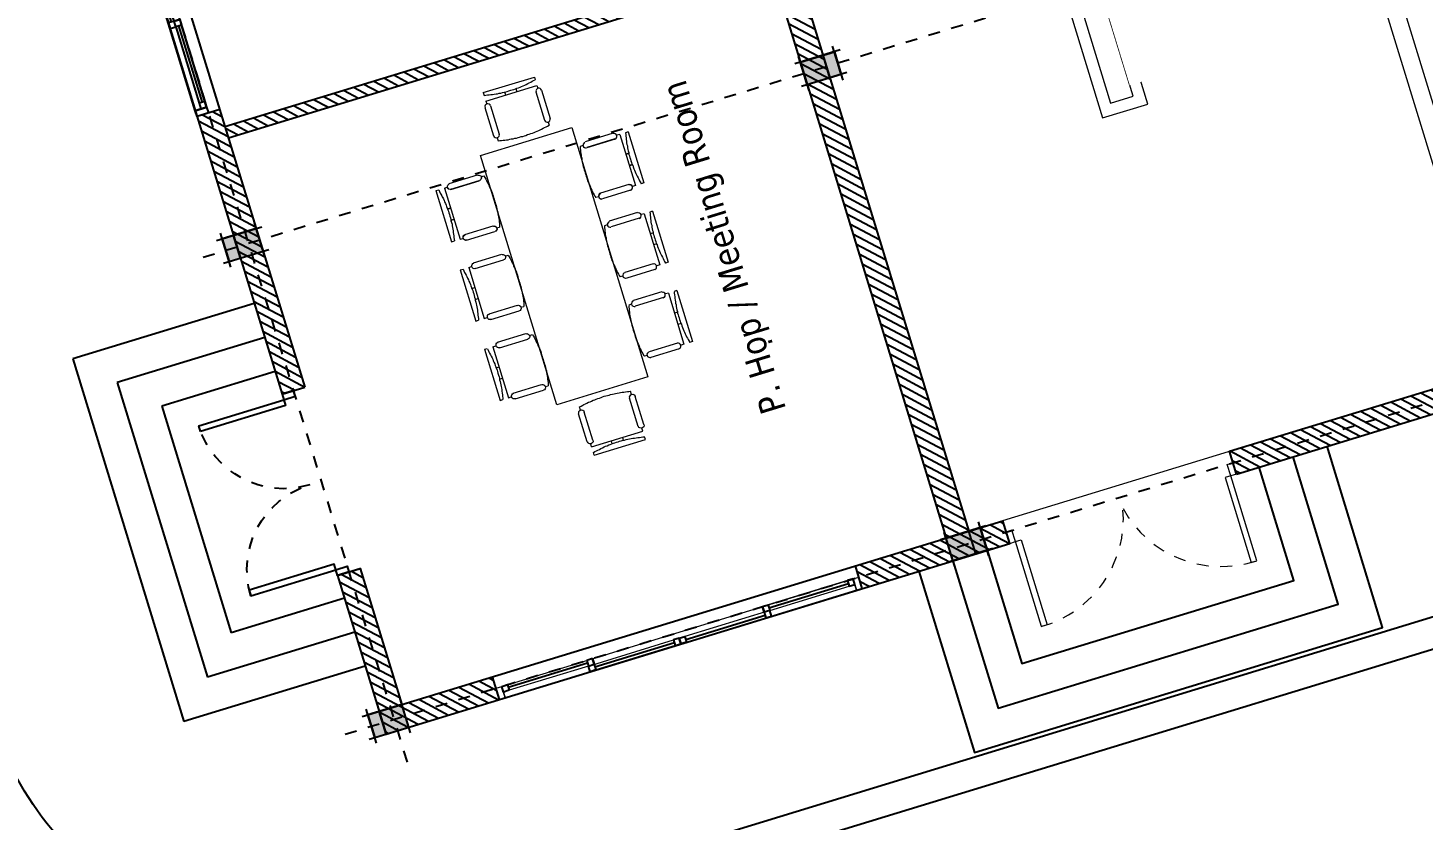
# Model space of a CAD drawing. Header units: inches. Extents: x 543393 to 2689207, y 1841861 to 9121372.
# Drawn here: x 547517.12 to 547528.89, y 1841939.28 to 1841945.97 of the extents above; entities that cross this region are included whole.
import ezdxf
from ezdxf.enums import TextEntityAlignment as Align

# ---------------------------------------------------------------- set-up
doc = ezdxf.new("R2010")
doc.units = ezdxf.units.IN
doc.header["$MEASUREMENT"] = 0
doc.set_wipeout_variables(frame=1)
doc.linetypes.add('02 Xref HH1 MBXD$0$HIDDEN', pattern=[0.375, 0.25, -0.125])
doc.linetypes.add('ACAD_ISO04W100', pattern=[30, 24, -3, 0, -3])
for name, color, linetype in [('02 Xref HH1 MBXD$0$0.0', 4, 'Continuous'), ('02 Xref HH1 MBXD$0$02', 8, 'Continuous'), ('02 Xref HH1 NDK$0$Nha_cot', 5, 'Continuous'), ('CENTER', 8, 'ACAD_ISO04W100'), ('Duong', 4, 'Continuous'), ('Giai doan nay (muong cap)', 9, 'Continuous'), ('MBXD$0$Noi_that', 7, 'Continuous')]:
    doc.layers.add(name, color=color, linetype=linetype)
for name, color, linetype, lineweight in [('02 Xref HH1 NDK$0$00', 11, 'Continuous', 25), ('02 Xref HH1 NDK$0$Tu bang', 1, 'Continuous', 20), ('Kich thuoc', 8, 'Continuous', 18), ('TEXT_Phong', 1, 'Continuous', 20)]:
    doc.layers.add(name, color=color, linetype=linetype, lineweight=lineweight)
doc.styles.add('Tahoma-R', font='tahoma.ttf')
pattern_1 = [(315, (239317.244, 83643.52), (44.19417, 44.19417), [])]

# ---------------------------------------------------------------- blocks, each defined once
blk = doc.blocks.new('02 Xref HH1 MBXD$0$XRF-HH1-NDK$0$A$C36057a99')
h = blk.add_hatch(color=256)
h.dxf.hatch_style = 1
h.paths.add_polyline_path([(-100, 0), (100, 0), (100, 300), (-100, 300)])
blk.add_lwpolyline([(-100, 0), (100, 0), (100, 300), (-100, 300)], close=True)
blk = doc.blocks.new('02 Xref HH1 MBXD$0$CD-1600')
at = {"color": 3}
for points in [[(0, -100), (50, -100), (50, 0), (0, 0)], [(1600, -100), (1550, -100), (1550, 0), (1600, 0)]]:
    blk.add_lwpolyline(points, close=True, dxfattribs=at)
at = {"color": 8}
for points in [[(100, -850), (50, -850), (50, -100), (100, -100)], [(1500, -850), (1550, -850), (1550, -100), (1500, -100)]]:
    blk.add_lwpolyline(points, close=True, dxfattribs=at)
at = {"color": 8, "linetype": '02 Xref HH1 MBXD$0$HIDDEN'}
for centre, start, end in [((50, -100), 270, 0), ((1550, -100), 180, 270)]:
    blk.add_arc(centre, 750, start, end, dxfattribs=at)
blk = doc.blocks.new('sdsadsadasd')
at = {"layer": '02 Xref HH1 MBXD$0$0.0'}
for p, q in [((-50, 50), (-50, -150)), ((1550, 50), (1550, -150))]:
    blk.add_line(p, q, dxfattribs=at)
at = {"layer": '02 Xref HH1 MBXD$0$0.0', "xscale": -1, "rotation": 180}
blk.add_blockref('02 Xref HH1 MBXD$0$CD-1600', (-50, -50), dxfattribs=at)
blk = doc.blocks.new('02 Xref HH1 MBXD$0$CS-1600')
at = {"color": 8, "lineweight": 25}
for p, q in [((100, -50), (50, -50)), ((50, -50), (50, -100)), ((50, -50), (50, -100)), ((50, -100), (100, -100)), ((100, -100), (100, -50)), ((775, -74.6), (100, -74.6)), ((825, 0), (775, 0)), ((775, 0), (775, -50)), ((775, 0), (775, -50)), ((775, -100), (775, -50)), ((775, -50), (825, -50)), ((775, -50), (825, -50)), ((825, -100), (775, -100)), ((825, -50), (825, 0)), ((1500, -24.6), (825, -24.6)), ((825, -50), (825, -100)), ((825, -100), (825, -50)), ((1500, -50), (1500, 0)), ((1500, 0), (1550, 0)), ((1550, -50), (1500, -50)), ((1550, 0), (1550, -50)), ((1550, -50), (1550, 0))]:
    blk.add_line(p, q, dxfattribs=at)
at = {"color": 8}
for p, q in [((775, -50), (100, -50)), ((100, -100), (775, -100)), ((775, -50), (1500, -50)), ((1500, 0), (825, 0))]:
    blk.add_line(p, q, dxfattribs=at)
at = {"color": 3}
for points in [[(50, -100), (0, -100), (0, 0), (50, 0)], [(1550, -100), (50, -100), (50, 0), (1550, 0)], [(1600, -100), (1550, -100), (1550, 0), (1600, 0)]]:
    blk.add_lwpolyline(points, close=True, dxfattribs=at)
blk.add_point((0, 0))
blk = doc.blocks.new('02 Xref HH1 NDK$0$333')
at = {"layer": '02 Xref HH1 NDK$0$Nha_cot'}
h = blk.add_hatch(color=256, dxfattribs=at)
h.paths.add_polyline_path([(-100, 100), (-100, 0), (100, 0), (100, 100)])
h.paths.add_polyline_path([(100, -200), (100, 0), (-100, 0), (-100, -200)])
for p, q in [((-100, 150), (-100, -250)), ((100, 150), (100, -250)), ((150, 100), (-150, 100)), ((100, 100), (-100, 100)), ((100, 0), (-100, 0)), ((150, -200), (-150, -200))]:
    blk.add_line(p, q, dxfattribs=at)
blk = doc.blocks.new('02 Xref HH1 NDK$0$khung')
at = {"layer": '02 Xref HH1 NDK$0$Nha_cot', "extrusion": (0, 0, -1), "zscale": -1}
for p in [(-100, -150), (-4300, -150)]:
    blk.add_blockref('02 Xref HH1 NDK$0$333', p, dxfattribs=at)
at = {"layer": '02 Xref HH1 NDK$0$Nha_cot', "rotation": 180}
for p in [(100, -5350), (4300, -5350)]:
    blk.add_blockref('02 Xref HH1 NDK$0$333', p, dxfattribs=at)
blk = doc.blocks.new('NDK1')
at = {"layer": '02 Xref HH1 MBXD$0$02'}
h = blk.add_hatch(dxfattribs=at)
h.set_pattern_fill('ANSI31', color=256, scale=500, angle=-90)
h.set_pattern_definition(pattern_1)
h.paths.add_polyline_path([(239217, 82744), (239417, 82744), (239417, 83544), (243117, 83543), (243117, 83743), (239217, 83744)])
h.paths.add_polyline_path([(239217, 78544), (239417, 78544), (239417, 80344), (239217, 80344)])
h.paths.add_polyline_path([(239217, 74344), (239417, 74344), (239417, 76144), (239217, 76144)])
h.paths.add_polyline_path([(239217, 70144), (239417, 70144), (239417, 71944), (239217, 71944)])
h.paths.add_polyline_path([(239217, 65944), (239417, 65944), (239417, 67744), (239217, 67744)])
h.paths.add_polyline_path([(239217, 61744), (239417, 61744), (239417, 63544), (239217, 63544)])
h.paths.add_polyline_path([(241617, 54144), (241617, 54344), (239417, 54344), (239417, 59344), (239217, 59344), (239217, 54144)])
h.paths.add_polyline_path([(245717, 54244), (245717, 54344), (243217, 54344), (243217, 54144), (245767, 54144), (245767, 54244)])
h = blk.add_hatch(dxfattribs=at)
h.set_pattern_fill('ANSI31', color=256, scale=500, angle=-90)
h.set_pattern_definition(pattern_1)
h.paths.add_polyline_path([(246417, 83544), (246417, 83744), (245117, 83744), (245117, 83544)])
h = blk.add_hatch(dxfattribs=at)
h.set_pattern_fill('ANSI31', color=256, scale=500, angle=-90)
h.set_pattern_definition(pattern_1)
h.paths.add_polyline_path([(250617, 82344), (250617, 83744), (249617, 83744), (249617, 83544), (250417, 83544), (250417, 82344)])
h = blk.add_hatch(dxfattribs=at)
h.set_pattern_fill('ANSI31', color=256, scale=500, angle=-90)
h.set_pattern_definition(pattern_1)
h.paths.add_polyline_path([(245417, 76644), (245617, 76644), (245617, 83544), (245417, 83544)])
h = blk.add_hatch(dxfattribs=at)
h.set_pattern_fill('ANSI31', color=256, scale=500, angle=-90)
h.set_pattern_definition(pattern_1)
h.paths.add_polyline_path([(250617, 78293), (250617, 80744), (250417, 80744), (250417, 78293)])
h = blk.add_hatch(dxfattribs=at)
h.set_pattern_fill('ANSI31', color=256, scale=500, angle=-90)
h.set_pattern_definition([(315, (245617.244, 78543.52), (44.1942, 44.1942), [])])
h.paths.add_polyline_path([(250417, 78444), (250417, 78544), (245617, 78544), (245617, 78444)])
at = {"color": 8, "lineweight": 25}
for p, q in [((246517, 83694), (246467, 83694)), ((246467, 83694), (246467, 83644)), ((246467, 83694), (246467, 83644)), ((246517, 83644), (246517, 83694)), ((247217, 83669), (246517, 83669)), ((247267, 83744), (247217, 83744)), ((247217, 83744), (247217, 83694)), ((247217, 83744), (247217, 83694)), ((247217, 83644), (247217, 83694)), ((247217, 83694), (247267, 83694)), ((247217, 83694), (247267, 83694)), ((247267, 83694), (247267, 83744)), ((247967, 83719), (247267, 83719)), ((247267, 83694), (247267, 83644)), ((247267, 83644), (247267, 83694)), ((247967, 83694), (247967, 83744)), ((247967, 83744), (248017, 83744)), ((248017, 83694), (247967, 83694)), ((248017, 83744), (248017, 83694)), ((248017, 83694), (248017, 83744)), ((248067, 83744), (248017, 83744)), ((248017, 83744), (248017, 83694)), ((248017, 83694), (248017, 83744)), ((248017, 83694), (248067, 83694)), ((248067, 83694), (248067, 83744)), ((248067, 83719), (248767, 83719)), ((248767, 83694), (248767, 83744)), ((248767, 83744), (248817, 83744)), ((248817, 83694), (248767, 83694)), ((248767, 83694), (248767, 83644)), ((248767, 83644), (248767, 83694)), ((248817, 83694), (248767, 83694)), ((248817, 83744), (248817, 83694)), ((248817, 83744), (248817, 83694)), ((248817, 83644), (248817, 83694)), ((248817, 83669), (249517, 83669)), ((249517, 83644), (249517, 83694)), ((249517, 83694), (249567, 83694)), ((249567, 83694), (249567, 83644)), ((249567, 83694), (249567, 83644)), ((246467, 83644), (246517, 83644)), ((247267, 83644), (247217, 83644)), ((248767, 83644), (248817, 83644)), ((249567, 83644), (249517, 83644))]:
    blk.add_line(p, q, dxfattribs=at)
at = {"color": 8}
for p, q in [((247217, 83694), (246517, 83694)), ((247217, 83694), (247967, 83694)), ((247967, 83744), (247267, 83744)), ((248067, 83744), (248767, 83744)), ((248817, 83694), (248067, 83694)), ((248817, 83694), (249517, 83694)), ((246517, 83644), (247217, 83644))]:
    blk.add_line(p, q, dxfattribs=at)
for points in [[(243217, 84494), (243167, 84494), (243167, 83744), (243217, 83744)], [(245017, 84494), (245067, 84494), (245067, 83744), (245017, 83744)]]:
    blk.add_lwpolyline(points, close=True, dxfattribs=at)
at = {"color": 3}
for points in [[(243117, 83744), (243167, 83744), (243167, 83644), (243117, 83644)], [(245117, 83744), (245067, 83744), (245067, 83644), (245117, 83644)], [(246467, 83644), (246417, 83644), (246417, 83744), (246467, 83744)], [(249567, 83644), (246467, 83644), (246467, 83744), (249567, 83744)], [(249617, 83644), (249567, 83644), (249567, 83744), (249617, 83744)]]:
    blk.add_lwpolyline(points, close=True, dxfattribs=at)
for points in [[(242917, 80540), (242917, 71142), (243317, 71142), (243317, 80540)], [(243017, 80440), (243017, 71242), (243217, 71242), (243217, 80440)]]:
    blk.add_lwpolyline(points, close=True)
at = {"color": 8, "linetype": '02 Xref HH1 MBXD$0$HIDDEN'}
for centre, start, end in [((243194, 83550), 11.8101, 91.6095), ((245041, 83550), 88.3905, 168.1899)]:
    blk.add_arc(centre, 943, start, end, dxfattribs=at)
blk.add_point((246417, 83744))
at = {"layer": '02 Xref HH1 MBXD$0$0.0'}
for p, q in [((243117, 83744), (239217, 83744)), ((250617, 83744), (245117, 83744)), ((246417, 83744), (246417, 83544)), ((249617, 83744), (249617, 83544)), ((250617, 82344), (250617, 83744)), ((250417, 83544), (245117, 83544)), ((245417, 76644), (245417, 83544)), ((245617, 76644), (245617, 83544)), ((250417, 82344), (250417, 83544)), ((250617, 83144), (252217, 83144)), ((252217, 79944), (252217, 83144)), ((250617, 82844), (251917, 82844)), ((251917, 80244), (251917, 82844)), ((250617, 82544), (251617, 82544)), ((251617, 80544), (251617, 82544)), ((250612, 82344), (250412, 82344)), ((250417, 76544), (250417, 80744)), ((250617, 73944), (250617, 80744)), ((250617, 80544), (251617, 80544)), ((250617, 80244), (251917, 80244)), ((250617, 79944), (252217, 79944)), ((250417, 78544), (245617, 78544)), ((250417, 78444), (245617, 78444)), ((250417, 78293), (250617, 78293))]:
    blk.add_line(p, q, dxfattribs=at)
for points in [[(245917, 83744), (245917, 85344), (242317, 85344), (242317, 83744)], [(245617, 83744), (245617, 85044), (242617, 85044), (242617, 83744)], [(245317, 83744), (245317, 84744), (242917, 84744), (242917, 83744)], [(243117, 83744), (243117, 83543), (239417, 83544)], [(245117, 83744), (245117, 83544)]]:
    blk.add_lwpolyline(points, dxfattribs=at)
at = {"layer": 'CENTER', "color": 8, "ltscale": 0.015}
for p, q in [((250517, 53723), (250517, 84104)), ((250949, 83644), (238709, 83644))]:
    blk.add_line(p, q, dxfattribs=at)
at = {"layer": 'Giai doan nay (muong cap)', "lineweight": 15}
for p, q in [((239417, 83544), (250417, 83544)), ((240617, 83544), (240617, 71142)), ((240767, 83544), (240767, 71142))]:
    blk.add_line(p, q, dxfattribs=at)
at = {"layer": 'MBXD$0$Noi_that', "lineweight": 13}
for points in [[(247774, 81883), (247776, 81893), (247781, 81900), (247789, 81905), (247799, 81908), (247806, 81905), (247814, 81900), (247821, 81893), (247821, 81883)], [(247799, 82008), (247799, 81983)], [(248250, 82008), (247799, 82008)], [(248250, 81983), (248235, 81980), (248220, 81978), (248208, 81975), (248193, 81973), (248180, 81970), (248165, 81968), (248150, 81965), (248138, 81963), (248123, 81963), (248108, 81960), (248095, 81960), (248080, 81960), (248066, 81958), (248053, 81958), (248038, 81958), (248023, 81958), (248011, 81958), (247996, 81958), (247981, 81958), (247968, 81960), (247953, 81960), (247938, 81960), (247926, 81963), (247911, 81963), (247896, 81965), (247884, 81968), (247869, 81970), (247854, 81973), (247841, 81975), (247826, 81978), (247814, 81980), (247799, 81983)], [(248250, 81933), (247799, 81933)], [(247799, 81933), (247799, 81908)], [(247976, 81960), (247976, 81933)], [(248076, 81960), (248076, 81933)], [(248225, 81883), (248225, 81893), (248230, 81900), (248240, 81905), (248247, 81908), (248257, 81905), (248265, 81900), (248270, 81893), (248272, 81883)], [(248250, 82008), (248250, 81983)], [(248250, 81933), (248250, 81908)], [(247774, 81883), (247774, 81634)], [(247824, 81883), (247824, 81634)], [(248225, 81883), (248225, 81634)], [(248275, 81883), (248275, 81634)], [(247821, 81634), (247821, 81624), (247814, 81616), (247806, 81611), (247799, 81609), (247789, 81611), (247781, 81616), (247776, 81624), (247774, 81634)], [(247799, 81609), (247799, 81581)], [(248250, 81581), (248235, 81579), (248220, 81576), (248208, 81574), (248193, 81571), (248180, 81569), (248165, 81566), (248150, 81566), (248138, 81564), (248123, 81561), (248108, 81561), (248095, 81559), (248080, 81559), (248066, 81559), (248053, 81559), (248038, 81556), (248023, 81556), (248011, 81556), (247996, 81559), (247981, 81559), (247968, 81559), (247953, 81559), (247938, 81561), (247926, 81561), (247911, 81564), (247896, 81566), (247884, 81566), (247869, 81569), (247854, 81571), (247841, 81574), (247826, 81576), (247814, 81579), (247799, 81581)], [(248272, 81634), (248270, 81624), (248265, 81616), (248257, 81611), (248247, 81609), (248240, 81611), (248230, 81616), (248225, 81624), (248225, 81634)], [(248250, 81609), (248250, 81581)], [(247623, 81508), (248426, 81508), (248426, 79308), (247623, 79308), (247623, 81508)], [(247177, 81333), (247202, 81333)], [(247177, 80882), (247177, 81333)], [(247202, 80885), (247204, 80897), (247207, 80912), (247209, 80927), (247212, 80940), (247214, 80955), (247217, 80970), (247219, 80982), (247219, 80997), (247222, 81009), (247224, 81024), (247224, 81039), (247224, 81052), (247227, 81067), (247227, 81082), (247227, 81094), (247227, 81109), (247227, 81124), (247227, 81139), (247227, 81151), (247224, 81166), (247224, 81181), (247224, 81194), (247222, 81209), (247219, 81224), (247219, 81236), (247217, 81251), (247214, 81264), (247212, 81279), (247209, 81294), (247207, 81306), (247204, 81321), (247202, 81333)], [(247252, 80882), (247252, 81333)], [(247252, 81333), (247277, 81333)], [(247304, 81358), (247294, 81356), (247287, 81351), (247282, 81343), (247279, 81333), (247282, 81323), (247287, 81316), (247294, 81311), (247304, 81308)], [(247302, 81358), (247551, 81358)], [(247553, 81308), (247561, 81311), (247568, 81316), (247576, 81323), (247576, 81333), (247576, 81343), (247568, 81351), (247561, 81356), (247553, 81358)], [(247576, 81333), (247601, 81333)], [(247601, 80885), (247606, 80897), (247608, 80912), (247611, 80927), (247613, 80940), (247616, 80955), (247618, 80970), (247618, 80982), (247621, 80997), (247623, 81009), (247623, 81024), (247626, 81039), (247626, 81052), (247626, 81067), (247626, 81082), (247626, 81094), (247626, 81109), (247626, 81124), (247626, 81139), (247626, 81151), (247626, 81166), (247626, 81181), (247623, 81194), (247623, 81209), (247621, 81224), (247618, 81236), (247618, 81251), (247616, 81264), (247613, 81279), (247611, 81294), (247608, 81306), (247606, 81321), (247601, 81333)], [(248451, 80885), (248446, 80897), (248443, 80912), (248441, 80927), (248438, 80940), (248436, 80955), (248433, 80970), (248433, 80982), (248431, 80997), (248428, 81009), (248428, 81024), (248426, 81039), (248426, 81052), (248426, 81067), (248426, 81082), (248426, 81094), (248426, 81109), (248426, 81124), (248426, 81139), (248426, 81151), (248426, 81166), (248426, 81181), (248428, 81194), (248428, 81209), (248431, 81224), (248433, 81236), (248433, 81251), (248436, 81264), (248438, 81279), (248441, 81294), (248443, 81306), (248446, 81321), (248451, 81333)], [(248476, 81333), (248451, 81333)], [(248498, 81308), (248490, 81311), (248483, 81316), (248476, 81323), (248476, 81333), (248476, 81343), (248483, 81351), (248490, 81356), (248498, 81358)], [(248750, 81358), (248500, 81358)], [(248747, 81358), (248757, 81356), (248765, 81351), (248770, 81343), (248772, 81333), (248770, 81323), (248765, 81316), (248757, 81311), (248747, 81308)], [(248799, 81333), (248775, 81333)], [(248799, 80882), (248799, 81333)], [(248849, 80885), (248847, 80897), (248844, 80912), (248842, 80927), (248839, 80940), (248837, 80955), (248834, 80970), (248832, 80982), (248832, 80997), (248829, 81009), (248827, 81024), (248827, 81039), (248827, 81052), (248824, 81067), (248824, 81082), (248824, 81094), (248824, 81109), (248824, 81124), (248824, 81139), (248824, 81151), (248827, 81166), (248827, 81181), (248827, 81194), (248829, 81209), (248832, 81224), (248832, 81236), (248834, 81251), (248837, 81264), (248839, 81279), (248842, 81294), (248844, 81306), (248847, 81321), (248849, 81333)], [(248874, 81333), (248849, 81333)], [(248874, 80882), (248874, 81333)], [(247302, 81308), (247551, 81308)], [(248750, 81308), (248500, 81308)], [(247224, 81159), (247252, 81159)], [(248827, 81159), (248799, 81159)], [(247224, 81059), (247252, 81059)], [(248827, 81059), (248799, 81059)], [(247177, 80882), (247202, 80882)], [(247252, 80882), (247277, 80882)], [(247304, 80907), (247294, 80905), (247287, 80900), (247282, 80892), (247279, 80882), (247282, 80875), (247287, 80867), (247294, 80860), (247304, 80860)], [(247302, 80907), (247551, 80907)], [(247302, 80857), (247551, 80857)], [(247553, 80860), (247561, 80860), (247568, 80867), (247576, 80875), (247576, 80882), (247576, 80892), (247568, 80900), (247561, 80905), (247553, 80907)], [(247576, 80882), (247601, 80882)], [(248476, 80882), (248451, 80882)], [(248498, 80860), (248490, 80860), (248483, 80867), (248476, 80875), (248476, 80882), (248476, 80892), (248483, 80900), (248490, 80905), (248498, 80907)], [(248750, 80907), (248500, 80907)], [(248750, 80857), (248500, 80857)], [(248747, 80907), (248757, 80905), (248765, 80900), (248770, 80892), (248772, 80882), (248770, 80875), (248765, 80867), (248757, 80860), (248747, 80860)], [(248799, 80882), (248775, 80882)], [(248874, 80882), (248849, 80882)], [(247177, 80633), (247202, 80633)], [(247177, 80182), (247177, 80633)], [(247177, 80633), (247202, 80633)], [(247177, 80182), (247177, 80633)], [(247202, 80182), (247204, 80197), (247207, 80212), (247209, 80224), (247212, 80239), (247214, 80252), (247217, 80267), (247219, 80282), (247219, 80294), (247222, 80309), (247224, 80324), (247224, 80337), (247224, 80351), (247227, 80366), (247227, 80379), (247227, 80394), (247227, 80409), (247227, 80421), (247227, 80436), (247227, 80451), (247224, 80464), (247224, 80479), (247224, 80494), (247222, 80506), (247219, 80521), (247219, 80536), (247217, 80548), (247214, 80563), (247212, 80578), (247209, 80591), (247207, 80606), (247204, 80618), (247202, 80633)], [(247202, 80182), (247204, 80197), (247207, 80212), (247209, 80224), (247212, 80239), (247214, 80252), (247217, 80267), (247219, 80282), (247219, 80294), (247222, 80309), (247224, 80324), (247224, 80337), (247224, 80351), (247227, 80366), (247227, 80379), (247227, 80394), (247227, 80409), (247227, 80421), (247227, 80436), (247227, 80451), (247224, 80464), (247224, 80479), (247224, 80494), (247222, 80506), (247219, 80521), (247219, 80536), (247217, 80548), (247214, 80563), (247212, 80578), (247209, 80591), (247207, 80606), (247204, 80618), (247202, 80633)], [(247252, 80182), (247252, 80633)], [(247252, 80633), (247277, 80633)], [(247252, 80182), (247252, 80633)], [(247252, 80633), (247277, 80633)], [(247304, 80658), (247294, 80656), (247287, 80651), (247282, 80643), (247279, 80633), (247282, 80626), (247287, 80616), (247294, 80611), (247304, 80611)], [(247304, 80658), (247294, 80656), (247287, 80651), (247282, 80643), (247279, 80633), (247282, 80626), (247287, 80616), (247294, 80611), (247304, 80611)], [(247302, 80658), (247551, 80658)], [(247302, 80658), (247551, 80658)], [(247302, 80608), (247551, 80608)], [(247302, 80608), (247551, 80608)], [(247553, 80611), (247561, 80611), (247568, 80616), (247576, 80626), (247576, 80633), (247576, 80643), (247568, 80651), (247561, 80656), (247553, 80658)], [(247553, 80611), (247561, 80611), (247568, 80616), (247576, 80626), (247576, 80633), (247576, 80643), (247568, 80651), (247561, 80656), (247553, 80658)], [(247576, 80633), (247601, 80633)], [(247576, 80633), (247601, 80633)], [(247601, 80182), (247606, 80197), (247608, 80212), (247611, 80224), (247613, 80239), (247616, 80252), (247618, 80267), (247618, 80282), (247621, 80294), (247623, 80309), (247623, 80324), (247626, 80337), (247626, 80351), (247626, 80366), (247626, 80379), (247626, 80394), (247626, 80409), (247626, 80421), (247626, 80436), (247626, 80451), (247626, 80464), (247626, 80479), (247623, 80494), (247623, 80506), (247621, 80521), (247618, 80536), (247618, 80548), (247616, 80563), (247613, 80578), (247611, 80591), (247608, 80606), (247606, 80618), (247601, 80633)], [(247601, 80182), (247606, 80197), (247608, 80212), (247611, 80224), (247613, 80239), (247616, 80252), (247618, 80267), (247618, 80282), (247621, 80294), (247623, 80309), (247623, 80324), (247626, 80337), (247626, 80351), (247626, 80366), (247626, 80379), (247626, 80394), (247626, 80409), (247626, 80421), (247626, 80436), (247626, 80451), (247626, 80464), (247626, 80479), (247623, 80494), (247623, 80506), (247621, 80521), (247618, 80536), (247618, 80548), (247616, 80563), (247613, 80578), (247611, 80591), (247608, 80606), (247606, 80618), (247601, 80633)], [(248451, 80182), (248446, 80197), (248443, 80212), (248441, 80224), (248438, 80239), (248436, 80252), (248433, 80267), (248433, 80282), (248431, 80294), (248428, 80309), (248428, 80324), (248426, 80337), (248426, 80351), (248426, 80366), (248426, 80379), (248426, 80394), (248426, 80409), (248426, 80421), (248426, 80436), (248426, 80451), (248426, 80464), (248426, 80479), (248428, 80494), (248428, 80506), (248431, 80521), (248433, 80536), (248433, 80548), (248436, 80563), (248438, 80578), (248441, 80591), (248443, 80606), (248446, 80618), (248451, 80633)], [(248451, 80182), (248446, 80197), (248443, 80212), (248441, 80224), (248438, 80239), (248436, 80252), (248433, 80267), (248433, 80282), (248431, 80294), (248428, 80309), (248428, 80324), (248426, 80337), (248426, 80351), (248426, 80366), (248426, 80379), (248426, 80394), (248426, 80409), (248426, 80421), (248426, 80436), (248426, 80451), (248426, 80464), (248426, 80479), (248428, 80494), (248428, 80506), (248431, 80521), (248433, 80536), (248433, 80548), (248436, 80563), (248438, 80578), (248441, 80591), (248443, 80606), (248446, 80618), (248451, 80633)], [(248476, 80633), (248451, 80633)], [(248476, 80633), (248451, 80633)], [(248498, 80611), (248490, 80611), (248483, 80616), (248476, 80626), (248476, 80633), (248476, 80643), (248483, 80651), (248490, 80656), (248498, 80658)], [(248498, 80611), (248490, 80611), (248483, 80616), (248476, 80626), (248476, 80633), (248476, 80643), (248483, 80651), (248490, 80656), (248498, 80658)], [(248750, 80658), (248500, 80658)], [(248750, 80658), (248500, 80658)], [(248750, 80608), (248500, 80608)], [(248750, 80608), (248500, 80608)], [(248747, 80658), (248757, 80656), (248765, 80651), (248770, 80643), (248772, 80633), (248770, 80626), (248765, 80616), (248757, 80611), (248747, 80611)], [(248747, 80658), (248757, 80656), (248765, 80651), (248770, 80643), (248772, 80633), (248770, 80626), (248765, 80616), (248757, 80611), (248747, 80611)], [(248799, 80633), (248775, 80633)], [(248799, 80633), (248775, 80633)], [(248799, 80182), (248799, 80633)], [(248799, 80182), (248799, 80633)], [(248849, 80182), (248847, 80197), (248844, 80212), (248842, 80224), (248839, 80239), (248837, 80252), (248834, 80267), (248832, 80282), (248832, 80294), (248829, 80309), (248827, 80324), (248827, 80337), (248827, 80351), (248824, 80366), (248824, 80379), (248824, 80394), (248824, 80409), (248824, 80421), (248824, 80436), (248824, 80451), (248827, 80464), (248827, 80479), (248827, 80494), (248829, 80506), (248832, 80521), (248832, 80536), (248834, 80548), (248837, 80563), (248839, 80578), (248842, 80591), (248844, 80606), (248847, 80618), (248849, 80633)], [(248849, 80182), (248847, 80197), (248844, 80212), (248842, 80224), (248839, 80239), (248837, 80252), (248834, 80267), (248832, 80282), (248832, 80294), (248829, 80309), (248827, 80324), (248827, 80337), (248827, 80351), (248824, 80366), (248824, 80379), (248824, 80394), (248824, 80409), (248824, 80421), (248824, 80436), (248824, 80451), (248827, 80464), (248827, 80479), (248827, 80494), (248829, 80506), (248832, 80521), (248832, 80536), (248834, 80548), (248837, 80563), (248839, 80578), (248842, 80591), (248844, 80606), (248847, 80618), (248849, 80633)], [(248874, 80633), (248849, 80633)], [(248874, 80633), (248849, 80633)], [(248874, 80182), (248874, 80633)], [(248874, 80182), (248874, 80633)], [(247224, 80456), (247252, 80456)], [(247224, 80456), (247252, 80456)], [(248827, 80456), (248799, 80456)], [(248827, 80456), (248799, 80456)], [(247224, 80359), (247252, 80359)], [(247224, 80359), (247252, 80359)], [(248827, 80359), (248799, 80359)], [(248827, 80359), (248799, 80359)], [(247177, 80182), (247202, 80182)], [(247177, 80182), (247202, 80182)], [(247252, 80182), (247277, 80182)], [(247252, 80182), (247277, 80182)], [(247304, 80207), (247294, 80207), (247287, 80202), (247282, 80192), (247279, 80185), (247282, 80175), (247287, 80167), (247294, 80162), (247304, 80160)], [(247304, 80207), (247294, 80207), (247287, 80202), (247282, 80192), (247279, 80185), (247282, 80175), (247287, 80167), (247294, 80162), (247304, 80160)], [(247302, 80207), (247551, 80207)], [(247302, 80207), (247551, 80207)], [(247302, 80157), (247551, 80157)], [(247302, 80157), (247551, 80157)], [(247553, 80160), (247561, 80162), (247568, 80167), (247576, 80175), (247576, 80185), (247576, 80192), (247568, 80202), (247561, 80207), (247553, 80207)], [(247553, 80160), (247561, 80162), (247568, 80167), (247576, 80175), (247576, 80185), (247576, 80192), (247568, 80202), (247561, 80207), (247553, 80207)], [(247576, 80182), (247601, 80182)], [(247576, 80182), (247601, 80182)], [(248476, 80182), (248451, 80182)], [(248476, 80182), (248451, 80182)], [(248498, 80160), (248490, 80162), (248483, 80167), (248476, 80175), (248476, 80185), (248476, 80192), (248483, 80202), (248490, 80207), (248498, 80207)], [(248498, 80160), (248490, 80162), (248483, 80167), (248476, 80175), (248476, 80185), (248476, 80192), (248483, 80202), (248490, 80207), (248498, 80207)], [(248750, 80207), (248500, 80207)], [(248750, 80207), (248500, 80207)], [(248750, 80157), (248500, 80157)], [(248750, 80157), (248500, 80157)], [(248747, 80207), (248757, 80207), (248765, 80202), (248770, 80192), (248772, 80185), (248770, 80175), (248765, 80167), (248757, 80162), (248747, 80160)], [(248747, 80207), (248757, 80207), (248765, 80202), (248770, 80192), (248772, 80185), (248770, 80175), (248765, 80167), (248757, 80162), (248747, 80160)], [(248799, 80182), (248775, 80182)], [(248799, 80182), (248775, 80182)], [(248874, 80182), (248849, 80182)], [(248874, 80182), (248849, 80182)], [(247177, 79933), (247202, 79933)], [(247177, 79482), (247177, 79933)], [(247177, 79933), (247202, 79933)], [(247177, 79482), (247177, 79933)], [(247202, 79484), (247204, 79497), (247207, 79512), (247209, 79524), (247212, 79539), (247214, 79554), (247217, 79566), (247219, 79581), (247219, 79594), (247222, 79609), (247224, 79624), (247224, 79636), (247224, 79651), (247227, 79666), (247227, 79679), (247227, 79694), (247227, 79708), (247227, 79723), (247227, 79736), (247227, 79751), (247224, 79766), (247224, 79778), (247224, 79793), (247222, 79808), (247219, 79821), (247219, 79836), (247217, 79848), (247214, 79863), (247212, 79878), (247209, 79890), (247207, 79905), (247204, 79920), (247202, 79933)], [(247202, 79482), (247204, 79497), (247207, 79512), (247209, 79524), (247212, 79539), (247214, 79551), (247217, 79566), (247219, 79581), (247219, 79594), (247222, 79609), (247224, 79624), (247224, 79636), (247224, 79651), (247227, 79666), (247227, 79679), (247227, 79694), (247227, 79708), (247227, 79721), (247227, 79736), (247227, 79751), (247224, 79763), (247224, 79778), (247224, 79793), (247222, 79806), (247219, 79821), (247219, 79836), (247217, 79848), (247214, 79863), (247212, 79878), (247209, 79890), (247207, 79905), (247204, 79918), (247202, 79933)], [(247252, 79482), (247252, 79933)], [(247252, 79933), (247277, 79933)], [(247252, 79482), (247252, 79933)], [(247252, 79933), (247277, 79933)], [(247304, 79958), (247294, 79958), (247287, 79950), (247282, 79943), (247279, 79935), (247282, 79925), (247287, 79918), (247294, 79913), (247304, 79910)], [(247304, 79958), (247294, 79955), (247287, 79950), (247282, 79943), (247279, 79933), (247282, 79925), (247287, 79915), (247294, 79910), (247304, 79910)], [(247302, 79958), (247551, 79958)], [(247302, 79958), (247551, 79958)], [(247302, 79908), (247551, 79908)], [(247302, 79908), (247551, 79908)], [(247553, 79910), (247561, 79913), (247568, 79918), (247576, 79925), (247576, 79935), (247576, 79943), (247568, 79950), (247561, 79958), (247553, 79958)], [(247553, 79910), (247561, 79910), (247568, 79915), (247576, 79925), (247576, 79933), (247576, 79943), (247568, 79950), (247561, 79955), (247553, 79958)], [(247576, 79933), (247601, 79933)], [(247576, 79933), (247601, 79933)], [(247601, 79484), (247606, 79497), (247608, 79512), (247611, 79524), (247613, 79539), (247616, 79554), (247618, 79566), (247618, 79581), (247621, 79594), (247623, 79609), (247623, 79624), (247626, 79636), (247626, 79651), (247626, 79666), (247626, 79679), (247626, 79694), (247626, 79708), (247626, 79723), (247626, 79736), (247626, 79751), (247626, 79766), (247626, 79778), (247623, 79793), (247623, 79808), (247621, 79821), (247618, 79836), (247618, 79848), (247616, 79863), (247613, 79878), (247611, 79890), (247608, 79905), (247606, 79920), (247601, 79933)], [(247601, 79482), (247606, 79497), (247608, 79512), (247611, 79524), (247613, 79539), (247616, 79551), (247618, 79566), (247618, 79581), (247621, 79594), (247623, 79609), (247623, 79624), (247626, 79636), (247626, 79651), (247626, 79666), (247626, 79679), (247626, 79694), (247626, 79708), (247626, 79721), (247626, 79736), (247626, 79751), (247626, 79763), (247626, 79778), (247623, 79793), (247623, 79806), (247621, 79821), (247618, 79836), (247618, 79848), (247616, 79863), (247613, 79878), (247611, 79890), (247608, 79905), (247606, 79918), (247601, 79933)], [(248451, 79484), (248446, 79497), (248443, 79512), (248441, 79524), (248438, 79539), (248436, 79554), (248433, 79566), (248433, 79581), (248431, 79594), (248428, 79609), (248428, 79624), (248426, 79636), (248426, 79651), (248426, 79666), (248426, 79679), (248426, 79694), (248426, 79708), (248426, 79723), (248426, 79736), (248426, 79751), (248426, 79766), (248426, 79778), (248428, 79793), (248428, 79808), (248431, 79821), (248433, 79836), (248433, 79848), (248436, 79863), (248438, 79878), (248441, 79890), (248443, 79905), (248446, 79920), (248451, 79933)], [(248451, 79482), (248446, 79497), (248443, 79512), (248441, 79524), (248438, 79539), (248436, 79551), (248433, 79566), (248433, 79581), (248431, 79594), (248428, 79609), (248428, 79624), (248426, 79636), (248426, 79651), (248426, 79666), (248426, 79679), (248426, 79694), (248426, 79708), (248426, 79721), (248426, 79736), (248426, 79751), (248426, 79763), (248426, 79778), (248428, 79793), (248428, 79806), (248431, 79821), (248433, 79836), (248433, 79848), (248436, 79863), (248438, 79878), (248441, 79890), (248443, 79905), (248446, 79918), (248451, 79933)], [(248476, 79933), (248451, 79933)], [(248476, 79933), (248451, 79933)], [(248498, 79910), (248490, 79913), (248483, 79918), (248476, 79925), (248476, 79935), (248476, 79943), (248483, 79950), (248490, 79958), (248498, 79958)], [(248498, 79910), (248490, 79910), (248483, 79915), (248476, 79925), (248476, 79933), (248476, 79943), (248483, 79950), (248490, 79955), (248498, 79958)], [(248750, 79958), (248500, 79958)], [(248750, 79958), (248500, 79958)], [(248750, 79908), (248500, 79908)], [(248750, 79908), (248500, 79908)], [(248747, 79958), (248757, 79958), (248765, 79950), (248770, 79943), (248772, 79935), (248770, 79925), (248765, 79918), (248757, 79913), (248747, 79910)], [(248747, 79958), (248757, 79955), (248765, 79950), (248770, 79943), (248772, 79933), (248770, 79925), (248765, 79915), (248757, 79910), (248747, 79910)], [(248799, 79933), (248775, 79933)], [(248799, 79933), (248775, 79933)], [(248799, 79482), (248799, 79933)], [(248799, 79482), (248799, 79933)], [(248849, 79484), (248847, 79497), (248844, 79512), (248842, 79524), (248839, 79539), (248837, 79554), (248834, 79566), (248832, 79581), (248832, 79594), (248829, 79609), (248827, 79624), (248827, 79636), (248827, 79651), (248824, 79666), (248824, 79679), (248824, 79694), (248824, 79708), (248824, 79723), (248824, 79736), (248824, 79751), (248827, 79766), (248827, 79778), (248827, 79793), (248829, 79808), (248832, 79821), (248832, 79836), (248834, 79848), (248837, 79863), (248839, 79878), (248842, 79890), (248844, 79905), (248847, 79920), (248849, 79933)], [(248849, 79482), (248847, 79497), (248844, 79512), (248842, 79524), (248839, 79539), (248837, 79551), (248834, 79566), (248832, 79581), (248832, 79594), (248829, 79609), (248827, 79624), (248827, 79636), (248827, 79651), (248824, 79666), (248824, 79679), (248824, 79694), (248824, 79708), (248824, 79721), (248824, 79736), (248824, 79751), (248827, 79763), (248827, 79778), (248827, 79793), (248829, 79806), (248832, 79821), (248832, 79836), (248834, 79848), (248837, 79863), (248839, 79878), (248842, 79890), (248844, 79905), (248847, 79918), (248849, 79933)], [(248874, 79933), (248849, 79933)], [(248874, 79933), (248849, 79933)], [(248874, 79482), (248874, 79933)], [(248874, 79482), (248874, 79933)], [(247224, 79758), (247252, 79758)], [(247224, 79756), (247252, 79756)], [(248827, 79758), (248799, 79758)], [(248827, 79756), (248799, 79756)], [(247224, 79659), (247252, 79659)], [(247224, 79656), (247252, 79656)], [(248827, 79659), (248799, 79659)], [(248827, 79656), (248799, 79656)], [(247177, 79482), (247202, 79482)], [(247177, 79482), (247202, 79482)], [(247252, 79482), (247277, 79482)], [(247252, 79482), (247277, 79482)], [(247304, 79509), (247294, 79507), (247287, 79502), (247282, 79494), (247279, 79484), (247282, 79474), (247287, 79467), (247294, 79462), (247304, 79459)], [(247304, 79507), (247294, 79507), (247287, 79502), (247282, 79492), (247279, 79484), (247282, 79474), (247287, 79467), (247294, 79462), (247304, 79459)], [(247302, 79509), (247551, 79509)], [(247302, 79507), (247551, 79507)], [(247302, 79457), (247551, 79457)], [(247302, 79457), (247551, 79457)], [(247553, 79459), (247561, 79462), (247568, 79467), (247576, 79474), (247576, 79484), (247576, 79494), (247568, 79502), (247561, 79507), (247553, 79509)], [(247553, 79459), (247561, 79462), (247568, 79467), (247576, 79474), (247576, 79484), (247576, 79492), (247568, 79502), (247561, 79507), (247553, 79507)], [(247576, 79482), (247601, 79482)], [(247576, 79482), (247601, 79482)], [(248476, 79482), (248451, 79482)], [(248476, 79482), (248451, 79482)], [(248498, 79459), (248490, 79462), (248483, 79467), (248476, 79474), (248476, 79484), (248476, 79494), (248483, 79502), (248490, 79507), (248498, 79509)], [(248498, 79459), (248490, 79462), (248483, 79467), (248476, 79474), (248476, 79484), (248476, 79492), (248483, 79502), (248490, 79507), (248498, 79507)], [(248750, 79509), (248500, 79509)], [(248750, 79507), (248500, 79507)], [(248750, 79457), (248500, 79457)], [(248750, 79457), (248500, 79457)], [(248747, 79509), (248757, 79507), (248765, 79502), (248770, 79494), (248772, 79484), (248770, 79474), (248765, 79467), (248757, 79462), (248747, 79459)], [(248747, 79507), (248757, 79507), (248765, 79502), (248770, 79492), (248772, 79484), (248770, 79474), (248765, 79467), (248757, 79462), (248747, 79459)], [(248799, 79482), (248775, 79482)], [(248799, 79482), (248775, 79482)], [(248874, 79482), (248849, 79482)], [(248874, 79482), (248849, 79482)], [(247821, 79181), (247821, 79191), (247814, 79199), (247806, 79204), (247799, 79206), (247789, 79204), (247781, 79199), (247776, 79191), (247774, 79181)], [(248250, 79234), (248235, 79236), (248220, 79239), (248208, 79241), (248193, 79244), (248180, 79246), (248165, 79249), (248150, 79249), (248138, 79251), (248123, 79254), (248108, 79254), (248095, 79256), (248080, 79256), (248066, 79256), (248053, 79256), (248038, 79259), (248023, 79259), (248011, 79259), (247996, 79256), (247981, 79256), (247968, 79256), (247953, 79256), (247938, 79254), (247926, 79254), (247911, 79251), (247896, 79249), (247884, 79249), (247869, 79246), (247854, 79244), (247841, 79241), (247826, 79239), (247814, 79236), (247799, 79234)], [(247799, 79206), (247799, 79234)], [(248272, 79181), (248270, 79191), (248265, 79199), (248257, 79204), (248247, 79206), (248240, 79204), (248230, 79199), (248225, 79191), (248225, 79181)], [(248250, 79206), (248250, 79234)], [(247774, 78932), (247774, 79181)], [(247824, 78932), (247824, 79181)], [(248225, 78932), (248225, 79181)], [(248275, 78932), (248275, 79181)], [(247774, 78932), (247776, 78922), (247781, 78915), (247789, 78910), (247799, 78907), (247806, 78910), (247814, 78915), (247821, 78922), (247821, 78932)], [(247799, 78882), (247799, 78907)], [(248250, 78882), (247799, 78882)], [(248250, 78832), (248235, 78835), (248220, 78837), (248208, 78840), (248193, 78842), (248180, 78845), (248165, 78847), (248150, 78850), (248138, 78852), (248123, 78852), (248108, 78855), (248095, 78855), (248080, 78855), (248066, 78857), (248053, 78857), (248038, 78857), (248023, 78857), (248011, 78857), (247996, 78857), (247981, 78857), (247968, 78855), (247953, 78855), (247938, 78855), (247926, 78852), (247911, 78852), (247896, 78850), (247884, 78847), (247869, 78845), (247854, 78842), (247841, 78840), (247826, 78837), (247814, 78835), (247799, 78832)], [(247976, 78855), (247976, 78882)], [(248076, 78855), (248076, 78882)], [(248225, 78932), (248225, 78922), (248230, 78915), (248240, 78910), (248247, 78907), (248257, 78910), (248265, 78915), (248270, 78922), (248272, 78932)], [(248250, 78882), (248250, 78907)], [(247799, 78808), (247799, 78832)], [(248250, 78808), (247799, 78808)], [(248250, 78808), (248250, 78832)]]:
    blk.add_lwpolyline(points, dxfattribs=at)
at = {"rotation": 270}
blk.add_blockref('sdsadsadasd', (250567, 82294), dxfattribs=at)
at = {"layer": '02 Xref HH1 MBXD$0$0.0', "rotation": 270}
blk.add_blockref('02 Xref HH1 MBXD$0$CS-1600', (250617, 78293), dxfattribs=at)
at = {"layer": '02 Xref HH1 MBXD$0$02', "xscale": -1, "rotation": 90}
for p in [(245617, 83644), (245617, 79444)]:
    blk.add_blockref('02 Xref HH1 MBXD$0$XRF-HH1-NDK$0$A$C36057a99', p, dxfattribs=at)
at = {"layer": '02 Xref HH1 MBXD$0$02', "rotation": 270}
for p in [(250417, 83644), (250417, 79444)]:
    blk.add_blockref('02 Xref HH1 MBXD$0$XRF-HH1-NDK$0$A$C36057a99', p, dxfattribs=at)
at = {"layer": '02 Xref HH1 NDK$0$00', "lineweight": 20, "ltscale": 0.5, "rotation": 270}
blk.add_blockref('02 Xref HH1 NDK$0$khung', (250767, 83744), dxfattribs=at)
at = {"layer": 'TEXT_Phong', "lineweight": 20, "ltscale": 0.5, "style": 'Tahoma-R'}
blk.add_text('P. Họp / Meeting Room', height=216, rotation=270, dxfattribs=at).set_placement((246695, 80650), align=Align.MIDDLE_CENTER)
at = {"ltscale": 0.5}
blk.add_wipeout([(243017, 78944), (243017, 80344), (240517, 80344), (240517, 78944)], dxfattribs=at).dxf.layer = '02 Xref HH1 NDK$0$Tu bang'
at = {"layer": 'CENTER', "color": 8, "ltscale": 0.015}
blk.add_line((250916, 79444), (238676, 79444), dxfattribs=at)

msp = doc.modelspace()

# ---------------------------------------------------------------- block references
at = {"layer": 'Kich thuoc', "xscale": 0.001, "yscale": 0.001, "zscale": 0.001, "rotation": 197.0123114188912}
msp.add_blockref('NDK1', (547735.288, 1842093.411), dxfattribs=at)

# ---------------------------------------------------------------- next in the draw order: linework, layer by layer
at = {"layer": 'Duong', "color": 8}
msp.add_lwpolyline([(547482.24, 1842002.66), (547482.503, 1842001.8, -0.414214), (547482.012, 1842000.876), (547441.362, 1841988.438), (547476.038, 1841875.104), (547531.52, 1841892.08), (547519.74, 1841930.578, -0.414214), (547521.559, 1841934), (547531.37, 1841937.002), (547530.047, 1841941.324), (547520.236, 1841938.322, -0.414214), (547516.815, 1841940.14), (547509.295, 1841964.716, -0.414214), (547512.441, 1841970.635), (547536.883, 1841978.114), (547526.098, 1842013.361), (547513.552, 1842009.522), (547522.213, 1841981.217, -0.414214), (547520.394, 1841977.796), (547511.119, 1841974.958, -0.414214), (547505.199, 1841978.103), (547496.334, 1842007.077)], format="xyb", dxfattribs=at)
at = {"layer": 'Duong'}
for points in [[(547482.488, 1842002.737), (547482.752, 1842001.876, -0.414214), (547482.088, 1842000.627), (547441.687, 1841988.266), (547476.211, 1841875.429), (547531.195, 1841892.252), (547519.492, 1841930.502, -0.414214), (547521.483, 1841934.248), (547531.045, 1841937.174), (547529.875, 1841940.999), (547520.312, 1841938.073, -0.414214), (547516.566, 1841940.064), (547509.047, 1841964.64, -0.414214), (547512.365, 1841970.884), (547536.558, 1841978.286), (547525.908, 1842013.093), (547513.86, 1842009.407), (547522.461, 1841981.293, -0.414214), (547520.47, 1841977.547), (547511.195, 1841974.709, -0.414214), (547504.951, 1841978.027), (547496.086, 1842007.001)], [(547531.045, 1841937.174), (547529.875, 1841940.999), (547520.312, 1841938.073, -0.414214), (547516.566, 1841940.064), (547509.047, 1841964.64, -0.414214), (547512.365, 1841970.884), (547536.558, 1841978.286), (547525.908, 1842013.093), (547513.86, 1842009.407), (547522.461, 1841981.293, -0.414214), (547520.47, 1841977.547), (547511.195, 1841974.709, -0.414214), (547504.951, 1841978.027), (547496.173, 1842006.714), (547495.982, 1842006.656), (547495.982, 1842006.656), (547489.767, 1842004.754), (547489.767, 1842004.754), (547489.767, 1842004.754), (547489.723, 1842004.898), (547486.95, 1842004.049)]]:
    msp.add_lwpolyline(points, format="xyb", dxfattribs=at)

doc.saveas('drawing.dxf')
